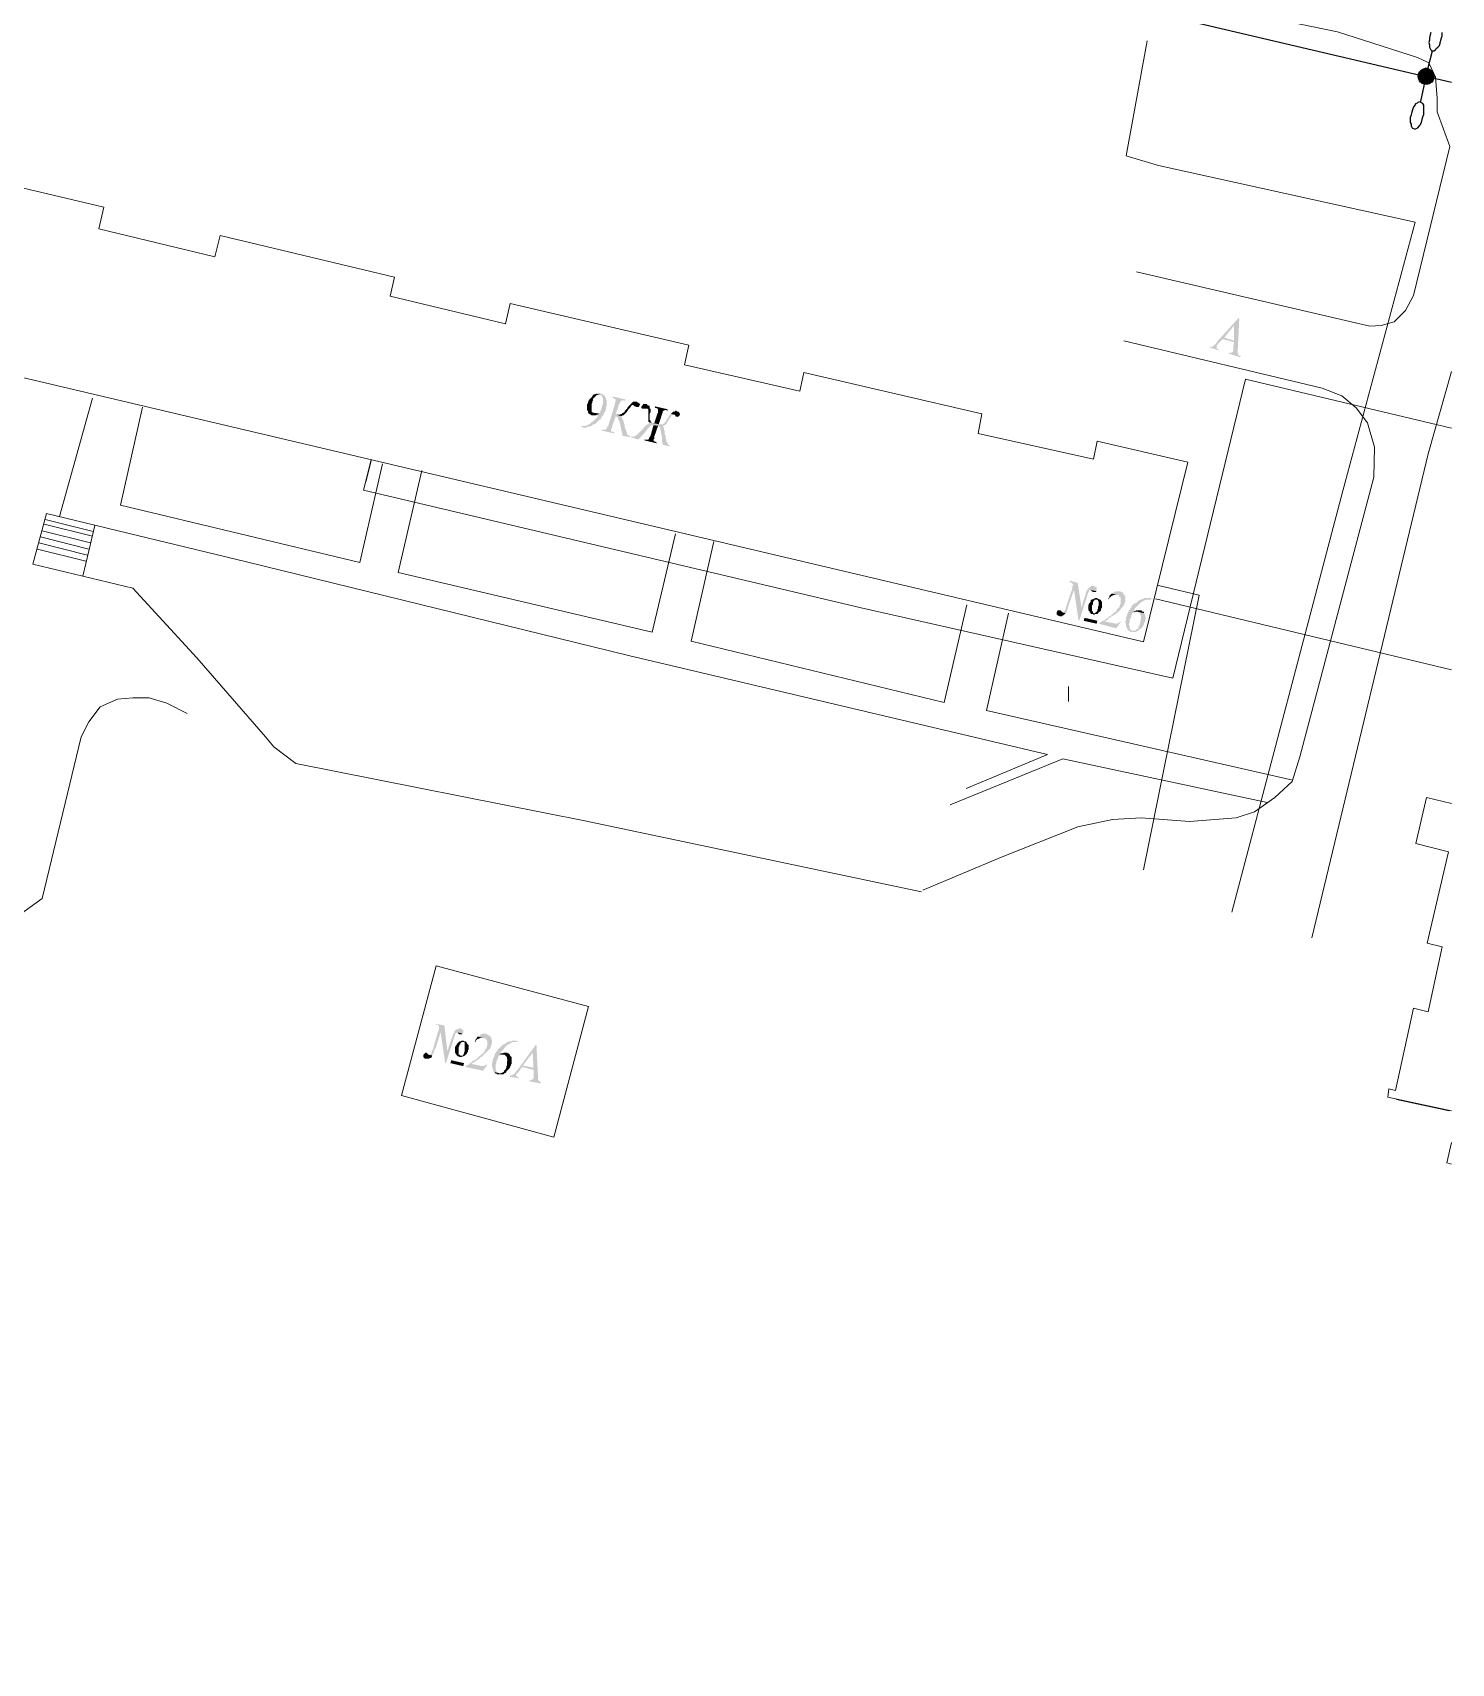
# Model space of a CAD drawing. Extents: x 243 to 885, y -99 to 1005.
# Drawn here: x 529 to 634.3, y 512.3 to 633.3 of the extents above; entities that cross this region are included whole.
import ezdxf

# ---------------------------------------------------------------- set-up
doc = ezdxf.new("R2010")
doc.units = 0
doc.header["$MEASUREMENT"] = 0
doc.layers.add('PDF _Геометрия', color=7, linetype='Continuous')
doc.layers.add('PDF _Сплошная заливка', color=7, linetype='Continuous')

msp = doc.modelspace()

# ---------------------------------------------------------------- hatches: boundary and pattern name
at = {"layer": 'PDF _Сплошная заливка', "linetype": 'ByBlock', "transparency": 33554559}
for points in [[(632.68, 629.53), (632.85, 629.75), (632.96, 630.03), (632.85, 630.31), (632.68, 630.53), (632.35, 630.65), (632.07, 630.53), (631.9, 630.31), (631.79, 630.03), (631.9, 629.75), (632.07, 629.53), (632.35, 629.47)], [(618.52, 612.06), (618.46, 612.11), (616.84, 610.32), (616.84, 610.27), (616.78, 610.21), (616.67, 610.1), (616.62, 610.1), (616.62, 610.04), (616.56, 609.99), (616.5, 609.99), (616.45, 609.99), (616.34, 609.99), (616.34, 609.93), (617.01, 609.71), (617.01, 609.76), (616.9, 609.82), (616.84, 609.87), (616.84, 609.93), (616.84, 609.99), (616.84, 610.04), (616.9, 610.15), (616.95, 610.21), (617.29, 610.55), (618.13, 610.32), (617.4, 610.66), (618.13, 611.55)], [(618.52, 612.06), (618.13, 611.55), (618.13, 610.43), (617.4, 610.66), (618.13, 610.32), (618.07, 609.93), (618.07, 609.82), (618.07, 609.76), (618.07, 609.71), (618.07, 609.65), (618.02, 609.59), (617.96, 609.54), (617.9, 609.54), (617.85, 609.54), (617.79, 609.54), (617.74, 609.48), (618.57, 609.2), (618.63, 609.31), (618.57, 609.31), (618.52, 609.31), (618.46, 609.37), (618.46, 609.43), (618.41, 609.48), (618.41, 609.54), (618.41, 609.59), (618.41, 609.71), (618.41, 609.82)], [(571.15, 606.51), (571.04, 606.57), (570.98, 606.57), (570.93, 606.51), (570.87, 606.51), (570.81, 606.51), (571.09, 606.4), (571.15, 606.4), (571.21, 606.35), (571.26, 606.29), (571.26, 606.23), (571.32, 606.18), (571.32, 606.12), (571.32, 606.07), (571.32, 606.01), (571.32, 605.9), (571.32, 605.79), (571.32, 605.73), (571.26, 605.62), (571.26, 605.56), (571.26, 605.51), (571.21, 605.45), (571.21, 605.34), (571.15, 605.28), (571.15, 605.23), (571.09, 605.11), (571.04, 605.06), (570.93, 605.06), (570.87, 605.06), (570.81, 605.06), (571.04, 605), (570.98, 604.95), (570.93, 604.89), (570.93, 604.78), (570.87, 604.72), (570.81, 604.67), (570.76, 604.61), (570.7, 604.55), (570.65, 604.5), (570.59, 604.44), (570.48, 604.39), (570.42, 604.33), (570.37, 604.27), (570.31, 604.22), (570.25, 604.22), (570.2, 604.16), (570.14, 604.16), (570.09, 604.16), (570.03, 604.11), (569.97, 604.11), (569.92, 604.11), (569.81, 604.11), (569.75, 604.11), (569.69, 604.11), (569.69, 604.05), (569.75, 604.05), (569.86, 603.99), (569.92, 603.99), (569.97, 603.99), (570.03, 603.99), (570.09, 603.99), (570.2, 604.05), (570.25, 604.05), (570.31, 604.05), (570.37, 604.11), (570.42, 604.11), (570.48, 604.11), (570.53, 604.16), (570.59, 604.22), (570.65, 604.22), (570.76, 604.27), (570.81, 604.33), (570.87, 604.39), (570.93, 604.44), (570.98, 604.5), (571.04, 604.55), (571.09, 604.61), (571.15, 604.61), (571.21, 604.72), (571.21, 604.78), (571.26, 604.83), (571.32, 604.89), (571.37, 604.95), (571.37, 605), (571.43, 605.11), (571.49, 605.17), (571.49, 605.23), (571.54, 605.34), (571.54, 605.45), (571.54, 605.51), (571.6, 605.62), (571.6, 605.67), (571.6, 605.73), (571.6, 605.84), (571.6, 605.9), (571.6, 605.95), (571.6, 606.01), (571.54, 606.12), (571.54, 606.18), (571.49, 606.23), (571.49, 606.29), (571.43, 606.35), (571.37, 606.4), (571.32, 606.46), (571.26, 606.46), (571.21, 606.51)], [(570.81, 606.51), (570.76, 606.46), (570.65, 606.46), (570.59, 606.4), (570.53, 606.35), (570.53, 606.29), (570.48, 606.23), (570.42, 606.18), (570.37, 606.12), (570.31, 606.07), (570.25, 606.01), (570.25, 605.95), (570.2, 605.84), (570.2, 605.79), (570.14, 605.73), (570.14, 605.62), (570.14, 605.56), (570.14, 605.45), (570.14, 605.39), (570.14, 605.34), (570.14, 605.28), (570.2, 605.23), (570.2, 605.11), (570.7, 605.06), (570.65, 605.06), (570.59, 605.11), (570.53, 605.11), (570.48, 605.17), (570.48, 605.28), (570.48, 605.34), (570.48, 605.45), (570.48, 605.51), (570.48, 605.56), (570.48, 605.67), (570.48, 605.73), (570.53, 605.84), (570.53, 605.9), (570.53, 605.95), (570.59, 606.01), (570.59, 606.12), (570.65, 606.18), (570.7, 606.23), (570.76, 606.29), (570.81, 606.35), (570.87, 606.4), (570.98, 606.4), (571.04, 606.4), (571.09, 606.4)], [(573, 606.07), (572.05, 606.29), (572.05, 606.18), (572.1, 606.18), (572.16, 606.12), (572.21, 606.12), (572.27, 606.07), (572.27, 606.01), (572.27, 605.95), (572.21, 605.84), (572.21, 605.73), (571.71, 604.11), (571.65, 604.11), (571.65, 603.99), (571.6, 603.94), (571.54, 603.88), (571.54, 603.83), (571.49, 603.83), (571.43, 603.83), (571.32, 603.83), (571.26, 603.83), (571.21, 603.77), (572.16, 603.55), (572.21, 603.6), (572.16, 603.6), (572.1, 603.66), (572.05, 603.66), (571.99, 603.71), (571.93, 603.71), (571.93, 603.77), (571.93, 603.83), (571.93, 603.88), (571.99, 603.94), (571.99, 604.05), (572.27, 604.83), (572.72, 604.72), (572.72, 604.78), (572.66, 604.78), (572.66, 604.83), (572.72, 604.83), (572.27, 604.95), (572.49, 605.67), (572.55, 605.73), (572.55, 605.79), (572.61, 605.9), (572.66, 605.95), (572.72, 606.01), (572.77, 606.01), (572.89, 606.01), (572.94, 605.95)], [(570.81, 605.06), (570.7, 605.06), (570.2, 605.11), (570.25, 605.06), (570.25, 605), (570.31, 605), (570.37, 604.95), (570.42, 604.95), (570.48, 604.89), (570.53, 604.89), (570.59, 604.89), (570.65, 604.89), (570.7, 604.89), (570.81, 604.89), (570.87, 604.95), (570.93, 604.95), (571.04, 605)], [(573.39, 605.73), (573.33, 605.67), (573.28, 605.62), (573.22, 605.56), (573.17, 605.51), (573.11, 605.39), (573.05, 605.34), (573, 605.28), (572.94, 605.23), (572.94, 605.17), (572.89, 605.11), (572.77, 605.06), (572.72, 605), (572.66, 605), (572.61, 604.95), (572.55, 604.95), (572.49, 604.95), (572.44, 604.95), (572.38, 604.95), (572.27, 604.95), (572.72, 604.83), (572.77, 604.89), (572.83, 604.89), (572.89, 604.95), (572.94, 605), (573, 605.06), (573.05, 605.11), (573.11, 605.17), (573.17, 605.28), (573.22, 605.34), (573.28, 605.39), (573.33, 605.45), (573.39, 605.56), (573.45, 605.62), (573.5, 605.67), (573.56, 605.67)], [(572.72, 604.72), (572.27, 604.83), (572.33, 604.78), (572.38, 604.78), (572.44, 604.72), (572.44, 604.67), (572.44, 604.61), (572.49, 604.55), (572.49, 604.5), (572.55, 604.44), (572.55, 604.33), (572.61, 604.22), (572.61, 604.11), (572.66, 603.99), (572.66, 603.88), (572.66, 603.83), (572.72, 603.71), (572.72, 603.66), (572.72, 603.6), (572.77, 603.55), (572.77, 603.49), (572.77, 603.43), (572.77, 603.38), (573.33, 603.27), (573.39, 603.32), (573.33, 603.32), (573.28, 603.38), (573.22, 603.38), (573.17, 603.43), (573.11, 603.49), (573.11, 603.55), (573.11, 603.6), (573.05, 603.66), (573.05, 603.71), (573.05, 603.77), (573, 603.83), (573, 603.88), (572.94, 603.99), (572.94, 604.05), (572.94, 604.16), (572.89, 604.27), (572.89, 604.39), (572.83, 604.44), (572.83, 604.55), (572.77, 604.61), (572.77, 604.67)], [(573.84, 605.9), (573.56, 605.9), (573.5, 605.84), (573.45, 605.79), (573.39, 605.79), (573.39, 605.73), (573.56, 605.67), (573.61, 605.62), (573.67, 605.56), (573.73, 605.56), (573.78, 605.51), (573.89, 605.51), (573.95, 605.51), (574.01, 605.56), (574.01, 605.62), (574.06, 605.67), (574.06, 605.73), (574.01, 605.79), (573.95, 605.84), (573.89, 605.84)], [(576.36, 605), (576.3, 604.95), (576.25, 604.89), (576.25, 604.83), (576.19, 604.78), (576.13, 604.67), (576.02, 604.55), (576.02, 604.5), (575.97, 604.44), (575.91, 604.39), (575.91, 604.33), (575.85, 604.27), (575.8, 604.27), (575.74, 604.22), (575.69, 604.22), (575.57, 604.22), (575.52, 604.22), (574.73, 604.39), (574.73, 604.33), (574.73, 604.27), (574.68, 604.27), (574.62, 604.22), (574.51, 604.16), (574.45, 604.11), (574.45, 604.05), (574.34, 603.99), (574.29, 603.88), (574.23, 603.83), (574.17, 603.77), (574.12, 603.71), (574.06, 603.66), (574.01, 603.6), (573.95, 603.55), (573.89, 603.49), (573.84, 603.43), (573.78, 603.38), (573.73, 603.38), (573.61, 603.32), (573.56, 603.32), (573.5, 603.32), (573.39, 603.32), (573.39, 603.27), (573.95, 603.1), (574.51, 603.71), (574.57, 603.83), (574.62, 603.88), (574.73, 603.99), (574.79, 604.05), (574.79, 604.11), (574.85, 604.11), (574.85, 604.16), (574.96, 604.16), (574.96, 604.22), (575.07, 604.16), (575.46, 604.11), (575.8, 603.99), (575.8, 604.11), (575.85, 604.16), (575.91, 604.16), (575.97, 604.22), (576.02, 604.27), (576.08, 604.33), (576.08, 604.39), (576.13, 604.44), (576.19, 604.55), (576.25, 604.67), (576.3, 604.67), (576.36, 604.78), (576.36, 604.83), (576.41, 604.89), (576.47, 604.95), (576.53, 604.95), (576.58, 604.95)], [(574.51, 605.73), (574.29, 605.73), (574.29, 605.67), (574.23, 605.62), (574.17, 605.56), (574.17, 605.51), (574.17, 605.45), (574.23, 605.39), (574.29, 605.39), (574.34, 605.39), (574.45, 605.39), (574.57, 605.39), (574.62, 605.39), (574.85, 605.39), (574.79, 605.39), (574.79, 605.45), (574.79, 605.56), (574.73, 605.62), (574.68, 605.62), (574.62, 605.67), (574.57, 605.73)], [(574.85, 605.39), (574.62, 605.39), (574.68, 605.34), (574.68, 605.28), (574.68, 605.23), (574.68, 605.11), (574.68, 605), (574.68, 604.89), (574.68, 604.78), (574.68, 604.72), (574.68, 604.67), (574.68, 604.61), (574.68, 604.55), (574.68, 604.5), (574.68, 604.44), (574.73, 604.39), (575.52, 604.22), (575.01, 604.33), (574.96, 604.33), (574.9, 604.39), (574.85, 604.44), (574.85, 604.5), (574.79, 604.55), (574.79, 604.61), (574.79, 604.67), (574.79, 604.78), (574.79, 604.83), (574.79, 604.95), (574.79, 605), (574.85, 605.11), (574.85, 605.23), (574.85, 605.28), (574.85, 605.34)], [(576.13, 605.34), (575.18, 605.56), (575.18, 605.45), (575.29, 605.45), (575.35, 605.39), (575.41, 605.39), (575.41, 605.34), (575.41, 605.28), (575.41, 605.23), (575.41, 605.11), (575.35, 605), (575.13, 604.33), (575.07, 604.33), (575.01, 604.33), (575.52, 604.22), (575.46, 604.22), (575.69, 604.95), (575.69, 605), (575.74, 605.06), (575.74, 605.17), (575.8, 605.23), (575.85, 605.23), (575.91, 605.28), (575.97, 605.28), (576.02, 605.28), (576.13, 605.23)], [(576.81, 605.17), (576.75, 605.23), (576.69, 605.23), (576.64, 605.17), (576.58, 605.17), (576.53, 605.17), (576.47, 605.11), (576.41, 605.06), (576.36, 605), (576.58, 604.95), (576.64, 604.95), (576.69, 604.89), (576.69, 604.83), (576.75, 604.83), (576.81, 604.78), (576.86, 604.78), (576.92, 604.83), (576.97, 604.83), (577.03, 604.95), (577.03, 605), (576.97, 605.11), (576.92, 605.17)], [(575.46, 604.11), (575.07, 604.16), (574.85, 603.38), (574.79, 603.27), (574.73, 603.21), (574.73, 603.15), (574.68, 603.1), (574.62, 603.1), (574.57, 603.1), (574.51, 603.1), (574.4, 603.1), (574.4, 603.04), (575.29, 602.82), (575.35, 602.87), (575.29, 602.87), (575.24, 602.93), (575.18, 602.93), (575.13, 602.99), (575.07, 603.04), (575.07, 603.1), (575.13, 603.15), (575.13, 603.21), (575.13, 603.32), (575.41, 604.11)], [(575.8, 603.99), (575.46, 604.11), (575.52, 604.05), (575.57, 603.99), (575.57, 603.94), (575.57, 603.88), (575.69, 603.32), (575.69, 603.15), (575.69, 603.04), (575.69, 602.99), (575.74, 602.87), (575.74, 602.82), (575.74, 602.76), (575.74, 602.71), (576.3, 602.59), (576.3, 602.65), (576.25, 602.65), (576.19, 602.71), (576.13, 602.76), (576.13, 602.82), (576.08, 602.87), (576.02, 602.93), (576.02, 603.04), (576.02, 603.1), (575.97, 603.15), (575.97, 603.27), (575.97, 603.38), (575.91, 603.49), (575.91, 603.6), (575.91, 603.66), (575.91, 603.77), (575.85, 603.83), (575.85, 603.88), (575.85, 603.94)], [(606.54, 592.46), (605.98, 592.63), (605.92, 592.52), (606.03, 592.52), (606.09, 592.46), (606.14, 592.46), (606.14, 592.4), (606.2, 592.35), (606.2, 592.29), (606.14, 592.24), (606.14, 592.18), (606.14, 592.07), (606.26, 591.96), (606.59, 589.72), (606.82, 590.61)], [(606.14, 592.07), (605.7, 590.78), (605.7, 590.72), (605.64, 590.61), (605.64, 590.5), (605.58, 590.44), (605.58, 590.39), (605.53, 590.33), (605.47, 590.28), (605.42, 590.28), (605.64, 590.22), (605.7, 590.28), (605.7, 590.33), (605.75, 590.39), (605.75, 590.5), (605.81, 590.56), (605.81, 590.67), (605.86, 590.78), (606.26, 591.96)], [(607.77, 592.24), (607.54, 592.24), (607.49, 592.18), (607.38, 592.12), (607.32, 592.07), (607.32, 592.01), (607.26, 591.96), (607.21, 591.9), (607.21, 591.84), (607.15, 591.79), (607.15, 591.68), (607.1, 591.62), (607.1, 591.51), (607.04, 591.4), (606.82, 590.61), (606.59, 589.72), (606.65, 589.66), (607.26, 591.56), (607.26, 591.62), (607.32, 591.73), (607.32, 591.79), (607.38, 591.84), (607.38, 591.9), (607.43, 591.96), (607.49, 591.96), (607.94, 591.84), (607.94, 591.96), (607.94, 592.07), (607.94, 592.12), (607.88, 592.18), (607.82, 592.18)], [(607.94, 591.84), (607.49, 591.96), (607.54, 591.9), (607.6, 591.84), (607.66, 591.79), (607.71, 591.79), (607.82, 591.79), (607.88, 591.79)], [(609.62, 591.84), (609.34, 591.84), (609.28, 591.79), (609.22, 591.79), (609.17, 591.73), (609.11, 591.73), (609.06, 591.68), (609.45, 591.56), (609.5, 591.56), (609.56, 591.56), (609.62, 591.51), (609.62, 591.45), (609.67, 591.4), (609.73, 591.34), (609.73, 591.28), (609.73, 591.23), (609.73, 591.17), (609.73, 591.06), (609.73, 591), (609.73, 590.95), (609.67, 590.84), (609.67, 590.78), (609.62, 590.72), (609.62, 590.67), (609.56, 590.61), (609.5, 590.56), (609.45, 590.5), (609.39, 590.39), (609.34, 590.33), (609.28, 590.28), (609.22, 590.28), (609.17, 590.22), (609.17, 590.16), (609.11, 590.16), (609.06, 590.11), (609, 590.05), (608.94, 590), (608.89, 590), (608.83, 589.94), (608.78, 589.88), (608.66, 589.83), (608.61, 589.77), (608.55, 589.72), (608.5, 589.66), (608.38, 589.66), (608.55, 589.6), (608.61, 589.66), (608.66, 589.66), (608.72, 589.72), (608.78, 589.77), (608.83, 589.83), (608.89, 589.88), (609, 589.94), (609.06, 590), (609.17, 590.05), (609.28, 590.11), (609.34, 590.16), (609.39, 590.22), (609.5, 590.28), (609.56, 590.33), (609.62, 590.39), (609.67, 590.44), (609.73, 590.5), (609.73, 590.56), (609.78, 590.61), (609.84, 590.67), (609.9, 590.72), (609.95, 590.84), (610.01, 590.89), (610.01, 590.95), (610.06, 591.06), (610.06, 591.12), (610.06, 591.17), (610.06, 591.28), (610.06, 591.34), (610.06, 591.4), (610.06, 591.45), (610.01, 591.56), (609.95, 591.62), (609.9, 591.68), (609.9, 591.73), (609.84, 591.79), (609.78, 591.79), (609.67, 591.84)], [(609.06, 591.68), (609, 591.62), (608.94, 591.56), (608.89, 591.51), (608.89, 591.4), (608.83, 591.34), (608.78, 591.28), (608.83, 591.23), (608.83, 591.28), (608.89, 591.34), (608.94, 591.4), (609, 591.45), (609.06, 591.51), (609.11, 591.51), (609.17, 591.56), (609.22, 591.56), (609.34, 591.56), (609.39, 591.56), (609.45, 591.56)], [(605.19, 590.44), (605.08, 590.44), (605.03, 590.39), (604.97, 590.28), (604.97, 590.22), (604.97, 590.11), (605.03, 590.11), (605.03, 590.05), (605.08, 590.05), (605.19, 590), (605.3, 590), (605.36, 590), (605.42, 590.05), (605.47, 590.05), (605.53, 590.11), (605.58, 590.16), (605.64, 590.22), (605.42, 590.28), (605.36, 590.33), (605.3, 590.39), (605.25, 590.44)], [(607.71, 591.28), (607.66, 591.28), (607.6, 591.23), (607.54, 591.23), (607.49, 591.17), (607.49, 591.06), (607.43, 591), (607.38, 590.95), (607.38, 590.89), (607.32, 590.84), (607.32, 590.78), (607.32, 590.67), (607.32, 590.61), (607.32, 590.56), (607.32, 590.44), (607.38, 590.39), (607.43, 590.33), (607.43, 590.28), (607.71, 590.22), (607.66, 590.28), (607.66, 590.33), (607.6, 590.39), (607.6, 590.5), (607.6, 590.56), (607.6, 590.67), (607.6, 590.72), (607.6, 590.78), (607.66, 590.89), (607.66, 590.95), (607.66, 591), (607.71, 591.12), (607.77, 591.17), (607.77, 591.23), (607.82, 591.23), (607.88, 591.23), (607.94, 591.23)], [(607.99, 591.34), (607.82, 591.34), (607.71, 591.28), (607.94, 591.23), (607.99, 591.23), (608.05, 591.17), (608.05, 591.12), (608.1, 591.06), (608.1, 590.95), (608.1, 590.89), (608.1, 590.78), (608.05, 590.72), (608.05, 590.61), (608.05, 590.56), (607.99, 590.5), (607.99, 590.39), (607.94, 590.33), (607.88, 590.28), (607.82, 590.22), (607.71, 590.22), (607.43, 590.28), (607.49, 590.22), (607.54, 590.16), (607.6, 590.16), (607.66, 590.16), (607.71, 590.11), (607.77, 590.11), (607.82, 590.16), (607.94, 590.16), (607.99, 590.16), (608.05, 590.22), (608.1, 590.28), (608.16, 590.33), (608.22, 590.39), (608.27, 590.44), (608.27, 590.56), (608.33, 590.61), (608.33, 590.67), (608.33, 590.78), (608.33, 590.84), (608.33, 590.89), (608.33, 590.95), (608.33, 591.06), (608.27, 591.12), (608.27, 591.17), (608.22, 591.23), (608.16, 591.23), (608.1, 591.28), (608.05, 591.28)], [(612.02, 591.28), (611.91, 591.34), (611.46, 591.34), (611.41, 591.28), (611.35, 591.28), (611.3, 591.28), (611.24, 591.23), (611.13, 591.17), (611.07, 591.17), (611.02, 591.12), (610.96, 591.06), (610.9, 591), (610.79, 590.95), (610.74, 590.95), (610.68, 590.89), (610.62, 590.84), (610.57, 590.78), (610.51, 590.72), (610.51, 590.61), (610.46, 590.61), (610.4, 590.5), (610.34, 590.44), (610.34, 590.39), (610.29, 590.33), (610.23, 590.22), (610.23, 590.16), (610.18, 590.11), (610.18, 590), (610.12, 589.94), (610.12, 589.88), (610.12, 589.77), (610.12, 589.72), (610.06, 589.6), (610.06, 589.55), (610.06, 589.49), (610.12, 589.44), (610.12, 589.32), (610.12, 589.27), (610.12, 589.21), (610.18, 589.16), (610.18, 589.1), (610.23, 589.04), (610.23, 588.99), (610.62, 588.93), (610.57, 588.93), (610.51, 588.93), (610.46, 588.99), (610.46, 589.04), (610.4, 589.04), (610.4, 589.1), (610.4, 589.21), (610.4, 589.27), (610.34, 589.32), (610.34, 589.44), (610.4, 589.55), (610.4, 589.6), (610.4, 589.66), (610.4, 589.77), (610.46, 589.83), (610.46, 589.88), (610.51, 590), (610.51, 590.05), (610.57, 590.16), (610.57, 590.22), (610.62, 590.22), (610.74, 590.28), (610.79, 590.28), (610.85, 590.33), (610.68, 590.33), (610.68, 590.39), (610.74, 590.44), (610.74, 590.5), (610.79, 590.61), (610.85, 590.67), (610.9, 590.72), (610.96, 590.78), (611.02, 590.84), (611.07, 590.89), (611.13, 590.95), (611.18, 591), (611.3, 591.06), (611.35, 591.12), (611.41, 591.12), (611.46, 591.17), (611.52, 591.17), (611.63, 591.23), (611.69, 591.23), (611.74, 591.23), (611.86, 591.23), (611.91, 591.23), (611.97, 591.23)], [(611.46, 590.22), (610.96, 590.33), (611.02, 590.33), (611.07, 590.28), (611.13, 590.28), (611.13, 590.22), (611.18, 590.16), (611.18, 590.11), (611.24, 590), (611.24, 589.94), (611.24, 589.88), (611.24, 589.83), (611.24, 589.77), (611.18, 589.66), (611.18, 589.6), (611.18, 589.49), (611.13, 589.44), (611.13, 589.32), (611.07, 589.27), (611.02, 589.16), (611.02, 589.1), (610.96, 589.04), (610.9, 589.04), (610.85, 588.99), (610.79, 588.93), (610.74, 588.93), (610.68, 588.93), (610.62, 588.93), (610.23, 588.99), (610.29, 588.93), (610.34, 588.93), (610.4, 588.88), (610.46, 588.82), (610.51, 588.82), (610.57, 588.82), (610.62, 588.82), (610.68, 588.82), (610.79, 588.82), (610.85, 588.82), (610.9, 588.88), (610.96, 588.88), (611.02, 588.93), (611.07, 588.99), (611.13, 589.04), (611.18, 589.04), (611.24, 589.1), (611.3, 589.16), (611.35, 589.21), (611.35, 589.27), (611.41, 589.32), (611.46, 589.44), (611.46, 589.49), (611.52, 589.55), (611.52, 589.66), (611.52, 589.72), (611.58, 589.77), (611.58, 589.88), (611.58, 589.94), (611.52, 590), (611.52, 590.05), (611.52, 590.16)], [(611.18, 590.44), (610.9, 590.44), (610.79, 590.39), (610.74, 590.39), (610.68, 590.33), (610.85, 590.33), (610.9, 590.33), (610.96, 590.33), (611.46, 590.22), (611.46, 590.28), (611.41, 590.33), (611.35, 590.33), (611.3, 590.39), (611.24, 590.44)], [(607.99, 589.66), (607.04, 589.88), (606.98, 589.66), (607.94, 589.44)], [(609.73, 589.55), (609.67, 589.6), (609.67, 589.55), (609.56, 589.49), (609.5, 589.49), (609.45, 589.44), (609.39, 589.44), (609.34, 589.44), (609.28, 589.44), (609.22, 589.49), (609.11, 589.49), (608.55, 589.6), (608.38, 589.66), (608.33, 589.6), (608.22, 589.55), (608.16, 589.49), (608.1, 589.44), (609.39, 589.1)], [(559.11, 559.26), (558.72, 557.91), (558.72, 557.86), (558.66, 557.8), (558.61, 557.69), (558.61, 557.63), (558.61, 557.58), (558.55, 557.52), (558.5, 557.47), (558.44, 557.47), (558.66, 557.41), (558.66, 557.47), (558.72, 557.52), (558.72, 557.58), (558.78, 557.63), (558.78, 557.75), (558.83, 557.86), (558.89, 557.91), (559.28, 559.15)], [(559.56, 559.65), (558.94, 559.76), (558.94, 559.71), (559, 559.71), (559.11, 559.65), (559.17, 559.59), (559.17, 559.54), (559.17, 559.48), (559.17, 559.43), (559.17, 559.31), (559.11, 559.26), (559.28, 559.15), (559.62, 556.85), (559.78, 557.75)], [(560.79, 559.43), (560.62, 559.43), (560.57, 559.37), (560.46, 559.37), (560.4, 559.31), (560.34, 559.26), (560.29, 559.2), (560.29, 559.15), (560.29, 559.09), (560.23, 559.09), (560.23, 558.98), (560.18, 558.92), (560.18, 558.87), (560.12, 558.75), (560.12, 558.7), (560.06, 558.59), (559.78, 557.75), (559.62, 556.85), (559.67, 556.85), (560.29, 558.75), (560.29, 558.81), (560.34, 558.87), (560.34, 558.98), (560.4, 559.03), (560.4, 559.09), (560.46, 559.09), (560.51, 559.15), (560.9, 559.03), (560.96, 559.09), (560.96, 559.15), (560.96, 559.2), (560.96, 559.26), (560.96, 559.31), (560.9, 559.31), (560.85, 559.37)], [(560.9, 559.03), (560.51, 559.15), (560.57, 559.09), (560.62, 559.03), (560.68, 558.98), (560.74, 558.98), (560.79, 558.98), (560.85, 558.98)], [(562.64, 559.03), (562.36, 559.03), (562.3, 558.98), (562.25, 558.98), (562.19, 558.92), (562.14, 558.87), (562.08, 558.81), (562.47, 558.75), (562.53, 558.7), (562.58, 558.7), (562.64, 558.64), (562.7, 558.59), (562.7, 558.53), (562.75, 558.47), (562.75, 558.42), (562.75, 558.31), (562.75, 558.25), (562.75, 558.19), (562.7, 558.08), (562.7, 558.03), (562.7, 557.97), (562.64, 557.91), (562.58, 557.86), (562.58, 557.8), (562.53, 557.69), (562.47, 557.63), (562.42, 557.58), (562.36, 557.52), (562.25, 557.47), (562.25, 557.41), (562.19, 557.41), (562.14, 557.35), (562.08, 557.3), (562.02, 557.24), (561.97, 557.19), (561.91, 557.13), (561.8, 557.07), (561.74, 557.07), (561.69, 557.02), (561.63, 556.96), (561.58, 556.91), (561.46, 556.85), (561.41, 556.79), (561.58, 556.79), (561.63, 556.85), (561.69, 556.85), (561.74, 556.91), (561.8, 556.96), (561.86, 556.96), (561.91, 557.02), (561.97, 557.07), (562.08, 557.13), (562.19, 557.24), (562.25, 557.3), (562.3, 557.3), (562.36, 557.35), (562.42, 557.41), (562.47, 557.47), (562.53, 557.52), (562.58, 557.58), (562.64, 557.63), (562.7, 557.69), (562.75, 557.75), (562.81, 557.8), (562.86, 557.86), (562.92, 557.91), (562.98, 557.97), (562.98, 558.08), (563.03, 558.14), (563.03, 558.19), (563.09, 558.31), (563.09, 558.36), (563.09, 558.42), (563.09, 558.53), (563.09, 558.59), (563.03, 558.64), (563.03, 558.7), (563.03, 558.75), (562.98, 558.81), (562.92, 558.87), (562.86, 558.92), (562.81, 558.92), (562.75, 558.98), (562.7, 558.98)], [(562.08, 558.81), (562.02, 558.81), (561.97, 558.75), (561.91, 558.64), (561.86, 558.59), (561.86, 558.53), (561.8, 558.42), (561.86, 558.42), (561.91, 558.53), (561.97, 558.59), (562.02, 558.64), (562.08, 558.64), (562.14, 558.7), (562.19, 558.7), (562.25, 558.75), (562.3, 558.75), (562.42, 558.75), (562.47, 558.75)], [(558.22, 557.63), (558.16, 557.63), (558.1, 557.58), (558.05, 557.52), (557.99, 557.47), (557.99, 557.35), (557.99, 557.3), (558.05, 557.24), (558.1, 557.19), (558.16, 557.19), (558.22, 557.19), (558.27, 557.19), (558.38, 557.19), (558.44, 557.19), (558.5, 557.24), (558.55, 557.24), (558.61, 557.3), (558.66, 557.41), (558.44, 557.47), (558.38, 557.47), (558.33, 557.52), (558.27, 557.58)], [(560.74, 558.47), (560.68, 558.47), (560.62, 558.42), (560.57, 558.36), (560.51, 558.31), (560.46, 558.25), (560.46, 558.19), (560.4, 558.14), (560.34, 558.03), (560.34, 557.91), (560.34, 557.86), (560.34, 557.8), (560.34, 557.69), (560.34, 557.63), (560.4, 557.58), (560.4, 557.52), (560.46, 557.47), (560.74, 557.41), (560.68, 557.47), (560.62, 557.47), (560.62, 557.58), (560.62, 557.63), (560.62, 557.69), (560.62, 557.75), (560.62, 557.8), (560.62, 557.91), (560.62, 557.97), (560.62, 558.03), (560.68, 558.14), (560.68, 558.19), (560.74, 558.25), (560.74, 558.31), (560.79, 558.36), (560.85, 558.42), (560.9, 558.42), (560.96, 558.42)], [(561.02, 558.47), (560.96, 558.53), (560.85, 558.53), (560.79, 558.47), (560.74, 558.47), (560.96, 558.42), (561.02, 558.42), (561.07, 558.36), (561.07, 558.31), (561.07, 558.19), (561.07, 558.14), (561.07, 558.03), (561.07, 557.97), (561.07, 557.86), (561.07, 557.8), (561.07, 557.75), (561.02, 557.63), (561.02, 557.58), (560.96, 557.47), (560.9, 557.41), (560.85, 557.41), (560.79, 557.41), (560.74, 557.41), (560.46, 557.47), (560.51, 557.41), (560.57, 557.35), (560.62, 557.35), (560.68, 557.3), (560.74, 557.3), (560.79, 557.3), (560.85, 557.3), (560.9, 557.35), (560.96, 557.35), (561.07, 557.41), (561.13, 557.47), (561.18, 557.52), (561.24, 557.58), (561.24, 557.63), (561.3, 557.69), (561.3, 557.8), (561.35, 557.86), (561.35, 557.91), (561.35, 558.03), (561.35, 558.08), (561.35, 558.14), (561.35, 558.19), (561.3, 558.25), (561.24, 558.31), (561.24, 558.36), (561.18, 558.42), (561.13, 558.47), (561.07, 558.47)], [(564.99, 558.47), (564.94, 558.47), (564.88, 558.53), (564.6, 558.53), (564.54, 558.47), (564.49, 558.47), (564.43, 558.47), (564.38, 558.47), (564.32, 558.42), (564.21, 558.42), (564.15, 558.36), (564.1, 558.31), (563.98, 558.25), (563.93, 558.25), (563.87, 558.19), (563.82, 558.14), (563.76, 558.08), (563.7, 558.03), (563.65, 557.97), (563.59, 557.91), (563.54, 557.86), (563.48, 557.8), (563.48, 557.75), (563.42, 557.69), (563.37, 557.63), (563.31, 557.58), (563.31, 557.47), (563.26, 557.41), (563.26, 557.35), (563.2, 557.24), (563.2, 557.19), (563.14, 557.13), (563.14, 557.02), (563.14, 556.96), (563.09, 556.91), (563.09, 556.79), (563.09, 556.74), (563.09, 556.68), (563.09, 556.57), (563.14, 556.51), (563.14, 556.46), (563.14, 556.4), (563.2, 556.35), (563.2, 556.23), (563.26, 556.18), (563.59, 556.12), (563.54, 556.12), (563.48, 556.18), (563.42, 556.23), (563.42, 556.29), (563.37, 556.35), (563.37, 556.46), (563.37, 556.51), (563.37, 556.63), (563.37, 556.68), (563.37, 556.79), (563.42, 556.85), (563.42, 556.91), (563.42, 557.02), (563.48, 557.07), (563.48, 557.13), (563.54, 557.24), (563.54, 557.3), (563.59, 557.41), (563.65, 557.41), (563.7, 557.47), (563.82, 557.47), (563.87, 557.47), (563.65, 557.52), (563.7, 557.52), (563.7, 557.63), (563.76, 557.69), (563.82, 557.75), (563.87, 557.8), (563.93, 557.86), (563.98, 557.91), (563.98, 557.97), (564.04, 558.03), (564.1, 558.08), (564.15, 558.14), (564.21, 558.19), (564.26, 558.25), (564.38, 558.25), (564.43, 558.31), (564.49, 558.36), (564.54, 558.36), (564.6, 558.42), (564.66, 558.42), (564.71, 558.42), (564.77, 558.42), (564.82, 558.42), (564.94, 558.42), (564.99, 558.42)], [(564.21, 557.63), (563.98, 557.63), (563.87, 557.58), (563.76, 557.58), (563.65, 557.52), (563.87, 557.47), (563.93, 557.47), (563.98, 557.47), (564.49, 557.35), (564.43, 557.41), (564.43, 557.47), (564.38, 557.52), (564.32, 557.58), (564.26, 557.58)], [(566.39, 558.19), (566.33, 558.19), (564.94, 556.29), (564.88, 556.23), (564.82, 556.18), (564.77, 556.07), (564.71, 556.01), (564.66, 556.01), (564.6, 555.95), (564.49, 555.95), (564.43, 555.9), (564.38, 555.84), (565.1, 555.73), (565.1, 555.79), (564.99, 555.79), (564.94, 555.84), (564.94, 555.9), (564.88, 555.9), (564.88, 556.01), (564.94, 556.07), (564.99, 556.12), (565.05, 556.18), (565.33, 556.57), (566.17, 556.35), (565.38, 556.68), (566.11, 557.63)], [(566.39, 558.19), (566.11, 557.63), (566.17, 556.51), (565.38, 556.68), (566.17, 556.35), (566.17, 555.95), (566.17, 555.9), (566.17, 555.84), (566.17, 555.73), (566.11, 555.67), (566.05, 555.62), (565.94, 555.56), (565.89, 555.62), (565.83, 555.51), (566.73, 555.34), (566.73, 555.39), (566.67, 555.45), (566.61, 555.51), (566.56, 555.56), (566.5, 555.62), (566.5, 555.73), (566.5, 555.79), (566.5, 555.9)], [(561.02, 556.85), (560.06, 557.07), (560.01, 556.85), (560.96, 556.63)], [(562.75, 556.74), (562.64, 556.74), (562.58, 556.68), (562.53, 556.68), (562.53, 556.63), (562.47, 556.63), (562.42, 556.63), (562.36, 556.63), (562.3, 556.63), (562.25, 556.63), (562.14, 556.68), (561.58, 556.79), (561.41, 556.79), (561.35, 556.74), (561.24, 556.68), (561.18, 556.68), (561.13, 556.57), (562.42, 556.29)], [(564.49, 557.35), (563.98, 557.47), (564.04, 557.47), (564.1, 557.41), (564.15, 557.35), (564.21, 557.3), (564.21, 557.24), (564.21, 557.19), (564.21, 557.13), (564.26, 557.07), (564.21, 557.02), (564.21, 556.91), (564.21, 556.85), (564.21, 556.79), (564.21, 556.68), (564.15, 556.63), (564.15, 556.57), (564.15, 556.51), (564.1, 556.4), (564.04, 556.35), (563.98, 556.29), (563.98, 556.23), (563.93, 556.18), (563.87, 556.18), (563.82, 556.12), (563.76, 556.12), (563.65, 556.07), (563.59, 556.12), (563.26, 556.18), (563.31, 556.12), (563.37, 556.07), (563.42, 556.07), (563.48, 556.01), (563.54, 556.01), (563.59, 556.01), (563.65, 556.01), (563.7, 556.01), (563.76, 556.01), (563.87, 556.01), (563.93, 556.01), (563.98, 556.07), (564.04, 556.12), (564.1, 556.12), (564.15, 556.18), (564.15, 556.23), (564.21, 556.29), (564.26, 556.35), (564.32, 556.4), (564.38, 556.46), (564.43, 556.51), (564.43, 556.57), (564.49, 556.68), (564.49, 556.74), (564.54, 556.79), (564.54, 556.91), (564.54, 556.96), (564.54, 557.02), (564.54, 557.13), (564.54, 557.19), (564.54, 557.24), (564.54, 557.3)]]:
    msp.add_hatch(color=256, dxfattribs=at).paths.add_polyline_path(points)

# ---------------------------------------------------------------- linework, layer by layer
at = {"layer": 'PDF _Геометрия', "linetype": 'ByBlock', "lineweight": 25}
for points in [[(501.78, 655.9), (502.62, 654.16), (513.53, 657.58), (544.78, 650.58), (632.35, 630.03), (632.85, 631.93)], [(632.74, 633.28), (632.68, 633.11), (632.63, 632.89), (632.63, 632.72), (632.57, 632.55), (632.63, 632.38), (632.63, 632.21), (632.68, 632.1), (632.74, 631.99), (632.8, 631.93), (632.85, 631.93), (632.96, 631.93), (633.08, 631.99), (633.13, 632.1), (633.24, 632.21), (633.36, 632.33), (633.41, 632.49), (633.47, 632.72), (633.52, 632.89), (633.58, 633.05), (633.58, 633.28)], [(634.25, 629.58), (632.35, 630.03), (631.96, 628.18)]]:
    msp.add_lwpolyline(points, dxfattribs=at)
at = {"layer": 'PDF _Геометрия', "color": 5, "linetype": 'ByBlock', "lineweight": 18}
msp.add_lwpolyline([(578.82, 638.82), (580.11, 640.11), (581.23, 641.12), (582.68, 641.9), (583.64, 642.24), (585.04, 642.18), (604.13, 637.81), (625.8, 633.33), (631.73, 631.43), (632.57, 631.04), (633.08, 629.97), (633.19, 628.41), (633.19, 627.4), (634.14, 624.82), (631.45, 613.79)], dxfattribs=at)
at = {"layer": 'PDF _Геометрия', "linetype": 'ByBlock', "lineweight": 18}
for points in [[(611.69, 632.66), (610.12, 624.15), (612.53, 623.42), (631.57, 619.22), (626.19, 599.29), (617.96, 568.05)], [(527.81, 621.86), (534.31, 620.34), (533.92, 618.72), (542.54, 616.65), (542.93, 618.22), (555.86, 615.14), (555.53, 613.74), (564.1, 611.67), (564.43, 613.18), (577.7, 610.1), (577.37, 608.64), (585.93, 606.68), (586.21, 608.08), (599.43, 605), (599.15, 603.55), (607.71, 601.64), (607.99, 602.99), (614.71, 601.42), (611.41, 588.09), (524.68, 608.53)], [(527.81, 621.86), (534.31, 620.34), (533.92, 618.72), (542.54, 616.65), (542.93, 618.22), (555.86, 615.14), (555.53, 613.74), (564.1, 611.67), (564.43, 613.18), (577.7, 610.1), (577.37, 608.64), (585.93, 606.68), (586.21, 608.08), (599.43, 605), (599.15, 603.55), (607.71, 601.64), (607.99, 602.99), (614.71, 601.42), (611.41, 588.09), (524.68, 608.53)], [(631.45, 613.79), (630.84, 612.67), (630, 611.83), (629.05, 611.55), (628.21, 611.5), (610.9, 615.53)], [(609.95, 610.43), (624.68, 606.91), (626.13, 606.35), (627.2, 605.45), (628.04, 604.33), (628.54, 602.54), (628.49, 600.3), (623, 579.58), (622.44, 577.73), (621.15, 576.56), (619.64, 575.49), (618.3, 575.05), (614.82, 574.77), (611.24, 575.05), (609.11, 574.93), (606.54, 574.37), (600.94, 572.14), (595.06, 569.67)], [(554.13, 601.59), (553.57, 599.35), (590.47, 590.61), (613.59, 585.41), (618.97, 607.58), (634.25, 603.94)], [(623.89, 566.14), (632.52, 602.03), (634.25, 608.14)], [(531, 597.39), (533.47, 606.18)], [(554.97, 601.31), (553.29, 593.97), (535.54, 598.23), (537.16, 605.51)], [(553.74, 599.96), (554.13, 601.53)], [(576.69, 596.1), (574.96, 588.82), (556.14, 593.24), (557.88, 600.8)], [(598.25, 577.23), (604.3, 579.75), (573.22, 587.09), (544.89, 594.03), (530.05, 597.61), (529.04, 593.86), (536.44, 592.07), (541.19, 586.92), (546.29, 581.04), (546.91, 580.31), (548.53, 579.08), (569.97, 574.82), (594.95, 569.56)], [(529.72, 596.32), (533.3, 595.43)], [(529.88, 596.83), (533.47, 595.93)], [(529.94, 597.16), (533.52, 596.27)], [(533.64, 596.72), (532.74, 592.96)], [(529.49, 595.43), (533.08, 594.53)], [(529.6, 595.88), (533.19, 594.98)], [(579.55, 595.54), (577.87, 588.15), (596.63, 583.61), (598.31, 590.84)], [(529.38, 594.98), (532.96, 594.08)], [(612.42, 592.29), (615.55, 591.56), (611.41, 571.18)], [(601.39, 590.22), (599.76, 583), (622.49, 577.85)], [(612.3, 591.28), (634.25, 586.02)], [(605.86, 584.79), (605.86, 583.67)], [(540.47, 582.77), (538.96, 583.56), (537.67, 583.95), (536.44, 583.95), (535.32, 583.84), (534.03, 583.28), (533.19, 582.16), (532.63, 581.04), (529.72, 569.06), (526.41, 566.7), (522.27, 548.45), (513.87, 512.34)], [(620.59, 576.17), (605.42, 579.41), (597.07, 576)], [(630.17, 554.16), (634.08, 553.32), (630.17, 554.16)], [(634.25, 550.97), (633.92, 549.46), (634.25, 549.35)]]:
    msp.add_lwpolyline(points, dxfattribs=at)
at = {"layer": 'PDF _Геометрия', "linetype": 'ByBlock', "lineweight": 25}
for points in [[(632.96, 630.03), (632.85, 630.31), (632.68, 630.53), (632.35, 630.65), (632.07, 630.53), (631.9, 630.31), (631.79, 630.03), (631.9, 629.75), (632.07, 629.53), (632.35, 629.47), (632.68, 629.53), (632.85, 629.75)], [(632.96, 630.03), (632.85, 630.31), (632.68, 630.53), (632.35, 630.65), (632.07, 630.53), (631.9, 630.31), (631.79, 630.03), (631.9, 629.75), (632.07, 629.53), (632.35, 629.47), (632.68, 629.53), (632.85, 629.75)], [(631.51, 626.11), (631.4, 626.17), (631.34, 626.22), (631.29, 626.34), (631.29, 626.5), (631.23, 626.62), (631.23, 626.78), (631.23, 627.01), (631.29, 627.17), (631.34, 627.4), (631.4, 627.57), (631.45, 627.73), (631.57, 627.9), (631.62, 628.01), (631.73, 628.07), (631.79, 628.13), (631.9, 628.18), (631.96, 628.13), (632.07, 628.07), (632.12, 628.01), (632.18, 627.9), (632.18, 627.73), (632.18, 627.57), (632.18, 627.4), (632.18, 627.17), (632.12, 627.01), (632.07, 626.84), (632.01, 626.62), (631.96, 626.5), (631.84, 626.34), (631.73, 626.22), (631.68, 626.17), (631.57, 626.11)]]:
    msp.add_lwpolyline(points, close=True, dxfattribs=at)
at = {"layer": 'PDF _Геометрия', "linetype": 'ByBlock', "lineweight": 18}
for points in [[(634.25, 576.11), (632.4, 576.56), (631.62, 573.14), (634.03, 572.53), (632.46, 565.75), (633.58, 565.47), (632.52, 560.66), (631.45, 560.94), (630.11, 554.83), (629.61, 554.95), (629.55, 554.33), (634.25, 553.32), (629.55, 554.33), (629.61, 554.95), (630.11, 554.83), (631.45, 560.94), (632.52, 560.66), (633.58, 565.47), (632.46, 565.75), (634.03, 572.53), (631.62, 573.14), (632.4, 576.56)], [(558.94, 564.07), (570.25, 561.05), (567.68, 551.36), (556.37, 554.44)]]:
    msp.add_lwpolyline(points, close=True, dxfattribs=at)
at = {"layer": 'PDF _Геометрия', "linetype": 'ByBlock', "lineweight": 25}
msp.add_circle((632.38, 630.03), 0.588, dxfattribs=at)

doc.saveas('drawing.dxf')
